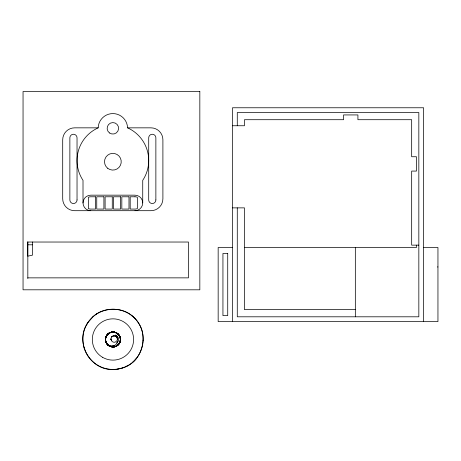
<?xml version="1.0" encoding="UTF-8"?>
<svg xmlns="http://www.w3.org/2000/svg" width="461" height="461" viewBox="0 0 461 461"><rect width="100%" height="100%" fill="white"/><g stroke="black" fill="none" stroke-linecap="round" stroke-linejoin="round"><path stroke-width="0.69" d="M126.787 366.161C142.391 358.733 148.165 337.054 138.312 322.85C129.068 307.637 105.955 304.531 93.018 316.73M107.436 334.513C109.672 331.932 113.752 331.28 116.685 333.044A7.468 7.451 -28 0 1 120.402 339.573L119.831 342.327L118.385 344.569M143.164 340.633L143.187 340.201M105.557 338.875C105.269 341.86 107.01 344.903 109.73 346.176A7.439 7.416 85.8 0 0 112.64 346.908C117.855 347.363 122.061 341.359 119.825 336.611M120.373 340.132L120.338 340.454L120.327 338.46M105.8 337.504L105.552 340.039A7.462 7.445 -37.5 0 0 109.349 345.981A7.526 7.509 87.2 0 0 109.822 346.223L113.631 346.885A9.912 9.912 0 0 0 113.936 346.856L114.051 346.839M115.786 346.361L116.685 345.923A7.468 7.451 34.4 0 0 120.286 340.771L120.338 340.454M105.604 338.432L106.526 335.764L108.364 333.643A7.434 7.416 29 0 1 109.245 333.044L112.882 332.047M105.707 337.878L105.598 340.472M105.69 337.936L105.851 337.319M117.44 341.785L117.278 342.344A7.226 7.192 34.4 0 1 117.14 342.696L116.143 344.252L114.282 345.698M105.707 337.873L106.335 336.115M117.394 338.783L117.336 339.711L117.134 337.786M105.765 337.625L107.522 334.415M120.154 341.37L120.027 341.803M117.336 339.711L117.255 339.988A3.486 3.486 0 0 1 116.823 340.84L115.394 342.027A3.043 3.043 0 0 1 114.72 342.246C111.856 342.926 109.741 338.645 111.896 336.714M119.664 342.707L120.206 341.18A7.474 7.462 21.1 0 0 120.402 339.325A7.468 7.451 25.2 0 1 116.679 345.917L116.61 345.963M119.952 342.027L119.722 342.586M105.978 336.939L107.436 334.513M119.514 342.996L119.797 342.408M119.693 342.644L119.076 343.716L119.422 343.163M87.169 323.766C74.653 342.535 90.483 370.494 112.985 369.474M119.405 343.197L119.238 343.48A7.48 7.457 22.9 0 1 118.379 344.574L118.16 344.805M87.844 322.694C80.416 333.631 81.476 349.317 90.298 359.159A30.167 30.167 0 0 0 94.223 362.905C103.293 370.269 116.714 371.572 127.011 366.046M87.031 323.997C96.026 307.643 120.747 304.058 133.88 317.502C150.349 331.96 143.515 362.064 122.419 367.976M119.053 343.745L117.227 345.571L114.973 346.637M87.786 322.775L93.18 316.586M106.912 335.17L107.978 333.966M107.027 335.009L107.269 334.709M118.846 344.033L118.448 344.505M113.256 335.908L111.902 336.709M107.655 334.277L110.778 332.375M107.747 334.185L108.468 333.562M112.905 336.075L111.723 336.887L113.176 335.977L114.91 335.925M117.682 345.226L117.976 344.978L116.771 345.865M113.291 345.692L113.596 345.456M108.439 333.585L109.447 332.928A7.485 7.468 89.4 0 1 110.594 332.433L111.395 332.214M117.44 345.422L116.691 345.917A7.468 7.451 27.2 0 0 120.402 339.388A7.474 7.457 26.2 0 1 116.679 345.923L116.454 346.05M96.562 314.027L96.891 313.826M109.534 332.888L108.715 333.384L109.24 333.049A7.422 7.411 61.2 0 1 110.421 332.496L110.531 332.456M112.467 346.903L109.245 345.923A7.595 7.578 -31.7 0 1 108.617 345.514L106.526 343.197L105.569 340.224A7.462 7.451 -1.4 0 1 105.529 339.48A7.462 7.445 29.4 0 1 105.557 338.835A7.462 7.445 19.9 0 0 105.529 339.48A7.468 7.451 -6.8 0 0 108.277 345.249A4.864 4.852 -77.6 0 0 108.525 345.439L111.591 346.787A7.451 7.434 86.2 0 0 116.23 346.159L116.668 345.929A7.468 7.451 28.5 0 0 120.396 339.284A7.474 7.457 -30.4 0 0 118.154 334.156L115.296 332.421A7.439 7.422 85.5 0 0 110.726 332.393L109.781 332.767M113.418 346.009L114.276 345.704M113.412 346.015L110.208 346.223M116.385 346.084L116.397 346.078A7.468 7.451 88.6 0 1 109.361 345.986A7.462 7.445 -31 0 1 105.552 340.039M110.064 332.635L109.614 332.848A7.514 7.497 -89.9 0 0 109.343 332.992A7.474 7.451 27.3 0 0 105.534 339.158L105.529 339.48A7.462 7.445 -26.6 0 0 105.569 340.224M115.838 346.338L115.849 346.332A7.474 7.462 -67.4 0 1 109.245 345.929L108.923 345.727M110.358 332.519L109.839 332.738A7.468 7.451 -88 0 0 109.343 332.992A7.468 7.451 24.9 0 0 105.534 339.158L105.54 339.117A7.474 7.451 34.2 0 1 109.343 332.992A7.468 7.451 -84.6 0 1 116.766 333.096L118.679 334.726L120.027 337.158M114.841 346.678L112.962 346.92A8.517 8.517 0 0 1 112.651 346.908L112.962 346.92A9.52 9.52 0 0 0 113.291 346.908A9.537 9.537 0 0 0 113.613 346.891L115.78 346.367M113.187 345.721C109.885 347.052 106.139 344.465 105.69 341.031M112.519 346.903L112.64 346.908A7.468 7.451 -89.2 0 0 116.679 345.923A7.382 7.364 84.6 0 1 116.011 346.269A7.416 7.399 89.7 0 1 115.509 346.47L114.576 346.741M110.726 332.393L110.421 332.496A7.474 7.457 -86.2 0 1 115.302 332.421A7.549 7.532 -89.7 0 1 115.809 332.612L115.89 332.646M111.395 340.385L111.009 339.106L111.574 340.817M114.887 346.666L115.181 346.58M122.822 367.849L116.812 369.244L112.104 369.468M113.348 335.931L115.227 336.017L116.737 337.066M111.355 332.225L112.363 332.07M114.19 346.816L114.501 346.758M113.936 346.856L114.247 346.805M117.561 369.134L118.35 369.013M111.994 332.11L111.671 332.162L113.982 332.116L116.12 332.75M112.559 332.058L113.014 332.047M232.5 125.749L244.445 125.749L244.445 119.71L343.583 119.71L343.583 114.933L357.92 114.933L357.92 119.71L411.673 119.71L411.673 156.74L416.45 156.74L416.45 171.077L411.673 171.077L411.673 245.137L418.836 245.137M98.181 127.841L74.647 127.841A11.946 11.946 0 0 0 62.702 139.787L62.702 198.749A11.946 11.946 0 0 0 74.647 210.694L150.954 210.694A11.946 11.946 0 0 0 162.9 198.749L162.9 139.787A11.946 11.946 0 0 0 150.954 127.841L127.564 127.841A14.7 14.7 0 0 0 112.87 113.579A14.7 14.7 0 0 0 98.181 127.841A35.837 35.837 0 0 0 83.009 180.337L83.009 202.932A7.762 7.762 0 0 0 90.771 210.694M232.5 207.871L244.445 207.871L244.445 309.636L355.333 309.636M27.827 242.031L188.451 242.031L188.451 277.862L27.827 277.862M27.735 244.797L32.512 244.797M232.5 247.522L218.162 247.522L218.162 321.582L437.95 321.582L437.95 247.522L423.601 247.522M244.445 247.522L416.45 247.522L416.45 245.137M437.501 266.954L437.95 266.954M113.21 332.053L113.665 332.081M113.343 332.058L114.305 332.168M112.04 346.862L112.64 346.908L111.038 346.666M113.613 332.076L113.936 332.11M114.172 332.145L115.423 332.467A7.422 7.405 -84.3 0 1 116.558 332.975A7.474 7.457 -31.2 0 1 120.223 337.873L120.396 339.204M115.434 335.527L116.333 335.758A4.454 4.42 -45.1 0 1 117.077 336.138L117.515 336.634A5.325 5.296 -25.8 0 1 118.558 339.336L118.558 339.561A6.419 6.396 54.7 0 1 117.008 343.047M114.806 332.277L115.198 332.393A7.468 7.445 88.2 0 1 116.552 332.975A7.474 7.457 -32.5 0 1 120.286 338.19L120.338 338.512L120.286 338.19A7.474 7.457 -40.2 0 0 116.685 333.044L115.238 332.404M114.939 335.931L115.884 336.323M110.196 346.217L107.943 344.966L108.174 345.168M110.127 346.355L110.421 346.47M115.336 335.009L115.515 335.112A5.106 5.083 -30.7 0 1 117.849 338.149M116.766 333.096L116.685 333.044A7.422 7.405 86 0 0 115.423 332.467M108.986 345.733L108.71 345.566A7.468 7.451 -7.9 0 1 105.529 339.48A7.445 7.428 25.2 0 1 105.557 338.835A7.445 7.428 28.7 0 0 105.529 339.48A7.468 7.451 -33.9 0 0 108.698 345.571L109.245 345.923A7.491 7.474 -28.4 0 1 108.439 345.381L108.439 345.381M117.227 333.389L116.714 333.061A7.474 7.457 -34.6 0 1 120.223 337.873L120.286 338.19M117.44 333.545L119.848 336.674M117.688 333.735L118.448 334.461A7.485 7.468 -28.5 0 1 119.186 335.406L119.405 335.764M116.431 336.714L117.163 337.763M107.932 344.955L107.067 344.01A7.474 7.451 -30.3 0 1 106.526 343.197A7.474 7.451 -29.3 0 0 107.067 344.01M118.223 334.225L118.16 334.162A7.474 7.457 -29.8 0 1 120.396 339.331A7.468 7.451 -25.6 0 0 120.148 337.556L120.056 337.245L120.217 337.838M107.269 344.263L107.482 344.505M116.547 336.824L117.054 337.608L116.547 336.824L116.846 337.227M119.387 335.741L120.044 337.216L119.831 336.639M111.17 339.769L110.992 339.227M106.364 342.909L106.07 342.264M117.134 337.792L117.388 338.726M84.075 347.796L84.432 348.937M110.853 338.777L110.888 338.898A9.502 9.105 52.7 0 0 110.986 339.233M105.851 341.653L105.632 340.719L105.765 341.347M105.592 340.454L105.632 340.725M105.54 339.849L105.529 339.55M423.619 321.582L423.619 107.77L232.5 107.77L232.5 321.582M355.333 247.522L355.333 316.805M237.277 125.749L237.277 112.547L418.836 112.547L418.836 316.805L237.277 316.805L237.277 207.871M134.969 210.694A7.762 7.762 0 0 0 142.731 202.932L142.731 180.337A35.837 35.837 0 0 0 127.564 127.841M32.512 241.985L32.512 255.14L27.735 256.178L27.735 241.95M27.827 241.973L27.827 278.571M142.731 202.932A7.762 7.762 0 0 0 134.969 195.17L90.771 195.164A7.762 7.762 0 0 0 83.009 202.932M115.296 332.427A7.462 7.451 67.5 0 0 109.245 333.044A7.434 7.411 26.2 0 0 108.37 333.643M116.23 346.159A7.457 7.439 89.4 0 1 109.73 346.171M120.402 339.573A7.468 7.451 -27.6 0 0 116.679 333.044A7.468 7.451 -87.5 0 0 109.476 332.917M115.509 346.47A7.416 7.399 -89.4 0 0 116.011 346.269A7.503 7.485 -86.6 0 0 116.679 345.923M117.826 340.892A5.106 5.083 32.2 0 1 116.915 342.65M136.617 358.122A30.167 30.167 0 0 1 132.872 362.041M131.834 315.727A30.167 30.167 0 0 1 135.753 319.473M117.417 339.1L117.411 339.411L117.417 339.1M199.832 91.52L23.05 91.52L23.05 289.808L199.832 289.808L199.832 91.52M95.548 196.784L90.771 196.784A6.143 6.143 0 0 0 88.385 197.268L88.385 208.597A6.143 6.143 0 0 0 90.771 209.075L95.548 209.075L95.548 196.784M103.909 196.784L96.747 196.784L96.747 209.075L103.909 209.075L103.909 196.784M112.271 196.784L105.108 196.784L105.108 209.075L112.271 209.075L112.271 196.784M120.632 196.784L113.469 196.784L113.469 209.075L120.632 209.075L120.632 196.784M128.994 196.784L121.831 196.784L121.831 209.075L128.994 209.075L128.994 196.784M134.969 196.784L130.192 196.784L130.192 209.075L134.969 209.075A6.143 6.143 0 0 0 137.355 208.597L137.355 197.268A6.143 6.143 0 0 0 134.969 196.789M227.722 253.498L222.94 253.498L222.94 315.606L227.722 315.606L227.722 253.498M120.379 338.898L120.379 338.893M155.87 199.947L155.87 137.833A3.584 3.584 0 0 0 152.291 134.249A3.584 3.584 0 0 0 148.707 137.833L148.707 199.947A3.584 3.584 0 0 0 152.291 203.526A3.584 3.584 0 0 0 155.87 199.947M77.033 199.947L77.033 137.833A3.584 3.584 0 0 0 73.455 134.249A3.584 3.584 0 0 0 69.87 137.833L69.87 199.947A3.584 3.584 0 0 0 73.455 203.526A3.584 3.584 0 0 0 77.033 199.947M107.678 168.277A8.361 8.361 0 0 0 121.145 162.94A8.361 8.361 0 0 0 109.787 153.951A8.361 8.361 0 0 0 107.678 168.277M109.551 132.993A5.734 5.734 0 0 0 118.581 128.85A5.734 5.734 0 0 0 110.479 123.104A5.734 5.734 0 0 0 109.551 132.993M108.704 333.395A7.462 7.445 26.7 0 0 105.529 339.48A7.462 7.445 32 0 1 108.698 333.389M102.642 357.356A20.641 20.641 0 0 0 133.604 339.48A20.641 20.641 0 0 0 102.642 321.605A20.641 20.641 0 0 0 102.642 357.356"/></g></svg>
